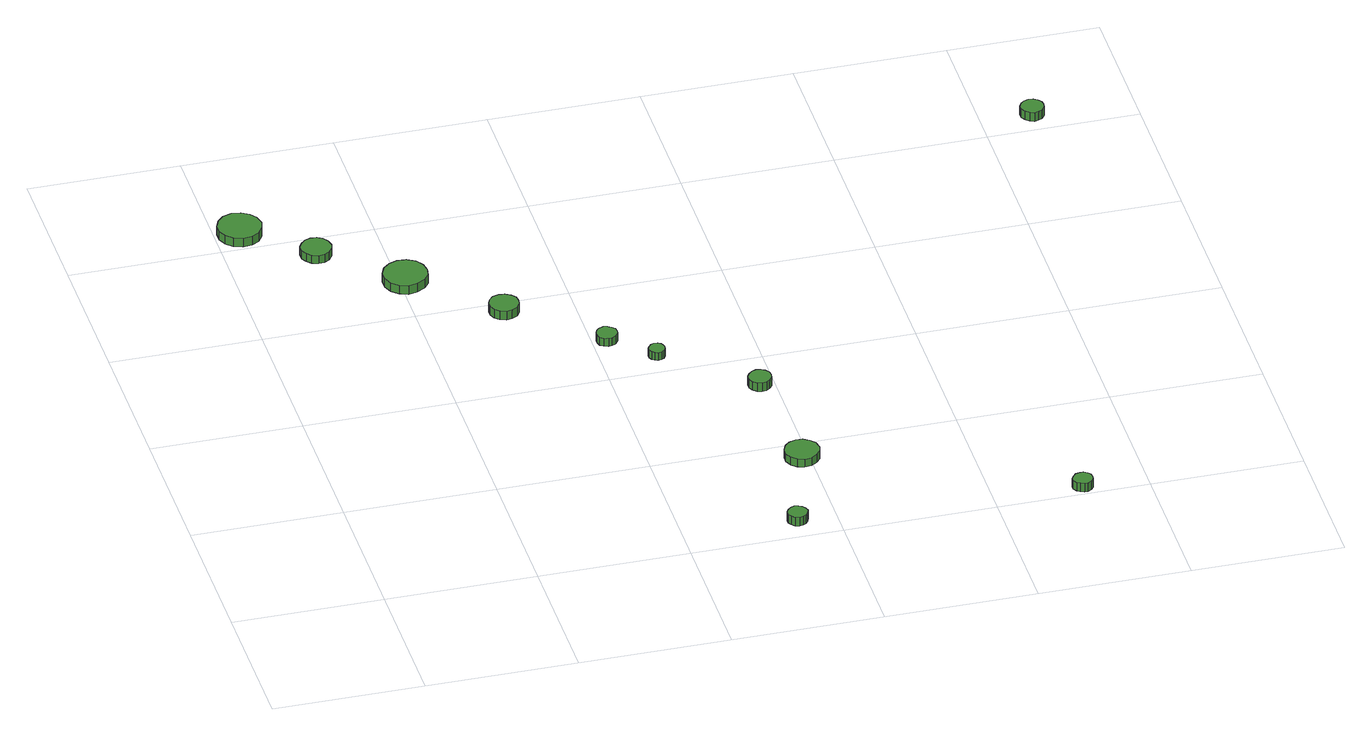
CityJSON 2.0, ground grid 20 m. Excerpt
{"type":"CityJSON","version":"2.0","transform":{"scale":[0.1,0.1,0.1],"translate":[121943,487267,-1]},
"CityObjects":{
"tree1":{"type":"SolitaryVegetationObject","attributes":{"function":"something"},"geometry":[{"type":"MultiSurface","lod":"1","boundaries":[[[0,1,2,3,4,5,6,7,8,9,10,11,12,13,14]],[[15,16,17,18,19,20,21,22,23,24,25,26,27,28,29]],[[0,29,28,1]],[[1,28,27,2]],[[2,27,26,3]],[[3,26,25,4]],[[4,25,24,5]],[[5,24,23,6]],[[6,23,22,7]],[[7,22,21,8]],[[8,21,20,9]],[[9,20,19,10]],[[10,19,18,11]],[[11,18,17,12]],[[12,17,16,13]],[[13,16,15,14]],[[14,15,29,0]]]}]},
"tree2":{"type":"SolitaryVegetationObject","attributes":{"function":"something"},"geometry":[{"type":"MultiSurface","lod":"1","boundaries":[[[30,31,32,33,34,35,36,37,38,39,40,41,42,43,44]],[[45,46,47,48,49,50,51,52,53,54,55,56,57,58,59]],[[30,59,58,31]],[[31,58,57,32]],[[32,57,56,33]],[[33,56,55,34]],[[34,55,54,35]],[[35,54,53,36]],[[36,53,52,37]],[[37,52,51,38]],[[38,51,50,39]],[[39,50,49,40]],[[40,49,48,41]],[[41,48,47,42]],[[42,47,46,43]],[[43,46,45,44]],[[44,45,59,30]]]}]},
"tree3":{"type":"SolitaryVegetationObject","attributes":{"function":"something"},"geometry":[{"type":"MultiSurface","lod":"1","boundaries":[[[60,61,62,63,64,65,66,67,68,69,70,71,72,73,74]],[[75,76,77,78,79,80,81,82,83,84,85,86,87,88,89]],[[60,89,88,61]],[[61,88,87,62]],[[62,87,86,63]],[[63,86,85,64]],[[64,85,84,65]],[[65,84,83,66]],[[66,83,82,67]],[[67,82,81,68]],[[68,81,80,69]],[[69,80,79,70]],[[70,79,78,71]],[[71,78,77,72]],[[72,77,76,73]],[[73,76,75,74]],[[74,75,89,60]]]}]},
"tree4":{"type":"SolitaryVegetationObject","attributes":{"function":"something"},"geometry":[{"type":"MultiSurface","lod":"1","boundaries":[[[90,91,92,93,94,95,96,97,98,99,100,101,102,103,104]],[[105,106,107,108,109,110,111,112,113,114,115,116,117,118,119]],[[90,119,118,91]],[[91,118,117,92]],[[92,117,116,93]],[[93,116,115,94]],[[94,115,114,95]],[[95,114,113,96]],[[96,113,112,97]],[[97,112,111,98]],[[98,111,110,99]],[[99,110,109,100]],[[100,109,108,101]],[[101,108,107,102]],[[102,107,106,103]],[[103,106,105,104]],[[104,105,119,90]]]}]},
"tree5":{"type":"SolitaryVegetationObject","attributes":{"function":"something"},"geometry":[{"type":"MultiSurface","lod":"1","boundaries":[[[120,121,122,123,124,125,126,127,128,129,130,131,132,133,134]],[[135,136,137,138,139,140,141,142,143,144,145,146,147,148,149]],[[120,149,148,121]],[[121,148,147,122]],[[122,147,146,123]],[[123,146,145,124]],[[124,145,144,125]],[[125,144,143,126]],[[126,143,142,127]],[[127,142,141,128]],[[128,141,140,129]],[[129,140,139,130]],[[130,139,138,131]],[[131,138,137,132]],[[132,137,136,133]],[[133,136,135,134]],[[134,135,149,120]]]}]},
"tree6":{"type":"SolitaryVegetationObject","attributes":{"function":"something"},"geometry":[{"type":"MultiSurface","lod":"1","boundaries":[[[150,151,152,153,154,155,156,157,158,159,160,161,162,163,164]],[[165,166,167,168,169,170,171,172,173,174,175,176,177,178,179]],[[150,179,178,151]],[[151,178,177,152]],[[152,177,176,153]],[[153,176,175,154]],[[154,175,174,155]],[[155,174,173,156]],[[156,173,172,157]],[[157,172,171,158]],[[158,171,170,159]],[[159,170,169,160]],[[160,169,168,161]],[[161,168,167,162]],[[162,167,166,163]],[[163,166,165,164]],[[164,165,179,150]]]}]},
"tree7":{"type":"SolitaryVegetationObject","attributes":{"function":"something"},"geometry":[{"type":"MultiSurface","lod":"1","boundaries":[[[180,181,182,183,184,185,186,187,188,189,190,191,192,193,194]],[[195,196,197,198,199,200,201,202,203,204,205,206,207,208,209]],[[180,209,208,181]],[[181,208,207,182]],[[182,207,206,183]],[[183,206,205,184]],[[184,205,204,185]],[[185,204,203,186]],[[186,203,202,187]],[[187,202,201,188]],[[188,201,200,189]],[[189,200,199,190]],[[190,199,198,191]],[[191,198,197,192]],[[192,197,196,193]],[[193,196,195,194]],[[194,195,209,180]]]}]},
"tree8":{"type":"SolitaryVegetationObject","attributes":{"function":"something"},"geometry":[{"type":"MultiSurface","lod":"1","boundaries":[[[210,211,212,213,214,215,216,217,218,219,220,221,222,223,224]],[[225,226,227,228,229,230,231,232,233,234,235,236,237,238,239]],[[210,239,238,211]],[[211,238,237,212]],[[212,237,236,213]],[[213,236,235,214]],[[214,235,234,215]],[[215,234,233,216]],[[216,233,232,217]],[[217,232,231,218]],[[218,231,230,219]],[[219,230,229,220]],[[220,229,228,221]],[[221,228,227,222]],[[222,227,226,223]],[[223,226,225,224]],[[224,225,239,210]]]}]},
"tree9":{"type":"SolitaryVegetationObject","attributes":{"function":"something"},"geometry":[{"type":"MultiSurface","lod":"1","boundaries":[[[240,241,242,243,244,245,246,247,248,249,250,251,252,253,254]],[[255,256,257,258,259,260,261,262,263,264,265,266,267,268,269]],[[240,269,268,241]],[[241,268,267,242]],[[242,267,266,243]],[[243,266,265,244]],[[244,265,264,245]],[[245,264,263,246]],[[246,263,262,247]],[[247,262,261,248]],[[248,261,260,249]],[[249,260,259,250]],[[250,259,258,251]],[[251,258,257,252]],[[252,257,256,253]],[[253,256,255,254]],[[254,255,269,240]]]}]},
"tree10":{"type":"SolitaryVegetationObject","attributes":{"function":"something"},"geometry":[{"type":"MultiSurface","lod":"1","boundaries":[[[270,271,272,273,274,275,276,277,278,279,280,281,282,283,284]],[[285,286,287,288,289,290,291,292,293,294,295,296,297,298,299]],[[270,299,298,271]],[[271,298,297,272]],[[272,297,296,273]],[[273,296,295,274]],[[274,295,294,275]],[[275,294,293,276]],[[276,293,292,277]],[[277,292,291,278]],[[278,291,290,279]],[[279,290,289,280]],[[280,289,288,281]],[[281,288,287,282]],[[282,287,286,283]],[[283,286,285,284]],[[284,285,299,270]]]}]},
"tree11":{"type":"SolitaryVegetationObject","attributes":{"function":"something"},"geometry":[{"type":"MultiSurface","lod":"1","boundaries":[[[300,301,302,303,304,305,306,307,308,309,310,311,312,313,314]],[[315,316,317,318,319,320,321,322,323,324,325,326,327,328,329]],[[300,329,328,301]],[[301,328,327,302]],[[302,327,326,303]],[[303,326,325,304]],[[304,325,324,305]],[[305,324,323,306]],[[306,323,322,307]],[[307,322,321,308]],[[308,321,320,309]],[[309,320,319,310]],[[310,319,318,311]],[[311,318,317,312]],[[312,317,316,313]],[[313,316,315,314]],[[314,315,329,300]]]}]}
},
"vertices":[
[59,824,28],[56,836,28],[49,845,28],[39,851,28],[27,853,28],[15,849,28],[7,841,28],[2,830,28],[2,818,28],[7,807,28],[15,799,28],[27,795,28],[39,796,28],[49,802,28],[56,812,28],[56,812,15],[49,802,15],[39,796,15],[27,795,15],[15,799,15],[7,807,15],[2,818,15],[2,830,15],[7,841,15],[15,849,15],[27,853,15],[39,851,15],[49,845,15],[56,836,15],[59,824,15],
[132,756,26],[130,765,26],[125,772,26],[118,776,26],[110,777,26],[102,774,26],[96,768,26],[92,761,26],[92,752,26],[96,745,26],[102,739,26],[110,736,26],[118,737,26],[125,741,26],[130,748,26],[130,748,14],[125,741,14],[118,737,14],[110,736,14],[102,739,14],[96,745,14],[92,752,14],[92,761,14],[96,768,14],[102,774,14],[110,777,14],[118,776,14],[125,772,14],[130,765,14],[132,756,14],
[234,670,27],[232,682,27],[225,692,27],[214,698,27],[202,699,27],[191,695,27],[182,687,27],[177,676,27],[177,664,27],[182,653,27],[191,645,27],[202,641,27],[214,643,27],[225,649,27],[232,658,27],[232,658,14],[225,649,14],[214,643,14],[202,641,14],[191,645,14],[182,653,14],[177,664,14],[177,676,14],[182,687,14],[191,695,14],[202,699,14],[214,698,14],[225,692,14],[232,682,14],[234,670,14],
[328,575,26],[327,583,26],[322,589,26],[315,593,26],[307,594,26],[299,592,26],[293,586,26],[290,579,26],[290,571,26],[293,563,26],[299,558,26],[307,555,26],[315,556,26],[322,560,26],[327,567,26],[327,567,13],[322,560,13],[315,556,13],[307,555,13],[299,558,13],[293,563,13],[290,571,13],[290,579,13],[293,586,13],[299,592,13],[307,594,13],[315,593,13],[322,589,13],[327,583,13],[328,575,13],
[562,34,23],[560,39,23],[557,43,23],[552,46,23],[547,47,23],[542,45,23],[538,41,23],[535,36,23],[535,31,23],[538,26,23],[542,22,23],[547,20,23],[552,21,23],[557,24,23],[560,28,23],[560,28,10],[557,24,10],[552,21,10],[547,20,10],[542,22,10],[538,26,10],[535,31,10],[535,36,10],[538,41,10],[542,45,10],[547,47,10],[552,46,10],[557,43,10],[560,39,10],[562,34,10],
[431,477,26],[430,483,26],[426,487,26],[421,490,26],[416,491,26],[410,489,26],[406,485,26],[404,480,26],[404,475,26],[406,469,26],[410,466,26],[416,464,26],[421,464,26],[426,467,26],[430,472,26],[430,472,14],[426,467,14],[421,464,14],[416,464,14],[410,466,14],[406,469,14],[404,475,14],[404,480,14],[406,485,14],[410,489,14],[416,491,14],[421,490,14],[426,487,14],[430,483,14],[431,477,14],
[480,428,26],[479,432,26],[477,436,26],[473,438,26],[468,439,26],[464,437,26],[461,434,26],[459,430,26],[459,426,26],[461,422,26],[464,419,26],[468,417,26],[473,418,26],[477,420,26],[479,424,26],[479,424,14],[477,420,14],[473,418,14],[468,417,14],[464,419,14],[461,422,14],[459,426,14],[459,430,14],[461,434,14],[464,437,14],[468,439,14],[473,438,14],[477,436,14],[479,432,14],[480,428,14],
[611,162,26],[609,172,26],[603,179,26],[595,184,26],[586,185,26],[577,182,26],[570,176,26],[566,167,26],[566,158,26],[570,149,26],[577,143,26],[586,140,26],[595,141,26],[603,146,26],[609,153,26],[609,153,14],[603,146,14],[595,141,14],[586,140,14],[577,143,14],[570,149,14],[566,158,14],[566,167,14],[570,176,14],[577,182,14],[586,185,14],[595,184,14],[603,179,14],[609,172,14],[611,162,14],
[593,331,28],[592,337,28],[588,342,28],[583,345,28],[577,346,28],[571,344,28],[566,339,28],[563,334,28],[563,327,28],[566,322,28],[571,317,28],[577,315,28],[583,316,28],[588,319,28],[592,324,28],[592,324,15],[588,319,15],[583,316,15],[577,315,15],[571,317,15],[566,322,15],[563,327,15],[563,334,15],[566,339,15],[571,344,15],[577,346,15],[583,345,15],[588,342,15],[592,337,15],[593,331,15],
[929,17,21],[928,22,21],[925,26,21],[920,29,21],[915,29,21],[910,28,21],[906,24,21],[903,19,21],[903,14,21],[906,9,21],[910,6,21],[915,4,21],[920,4,21],[925,7,21],[928,11,21],[928,11,8],[925,7,8],[920,4,8],[915,4,8],[910,6,8],[906,9,8],[903,14,8],[903,19,8],[906,24,8],[910,28,8],[915,29,8],[920,29,8],[925,26,8],[928,22,8],[929,17,8],
[1080,825,28],[1079,831,28],[1075,836,28],[1070,839,28],[1064,840,28],[1058,838,28],[1053,834,28],[1050,828,28],[1050,821,28],[1053,816,28],[1058,811,28],[1064,809,28],[1070,810,28],[1075,813,28],[1079,818,28],[1079,818,15],[1075,813,15],[1070,810,15],[1064,809,15],[1058,811,15],[1053,816,15],[1050,821,15],[1050,828,15],[1053,834,15],[1058,838,15],[1064,840,15],[1070,839,15],[1075,836,15],[1079,831,15],[1080,825,15]
]}
